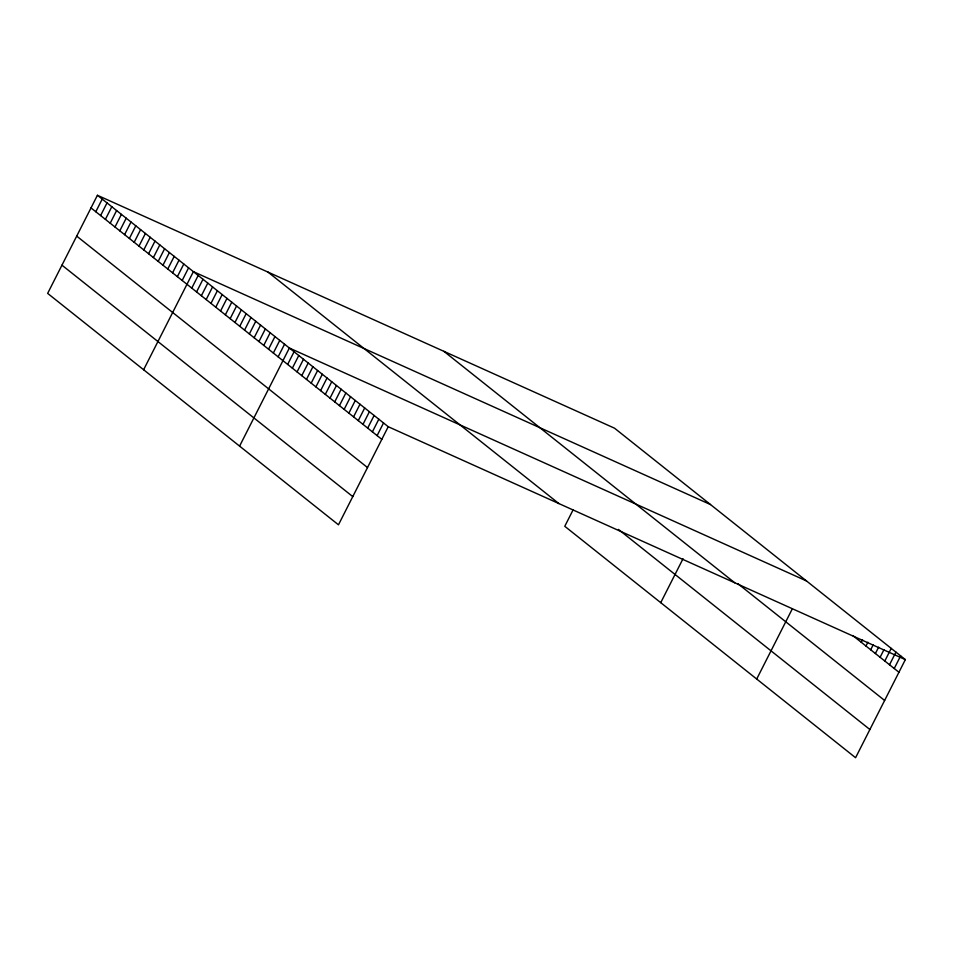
<?xml version="1.0" encoding="UTF-8"?>
<svg xmlns="http://www.w3.org/2000/svg" width="953" height="953" viewBox="0 0 953 953"><rect width="100%" height="100%" fill="white"/><g stroke="black" fill="none" stroke-linecap="round" stroke-linejoin="round"><path stroke-width="1.43" d="M97.42 195.282L47.65 293.381L338.47 524.805L388.228 426.706L97.42 195.282L614.53 428.195L905.35 659.619L855.58 757.718L564.772 526.294L573.11 509.843M95.8 211.733L102.221 199.094M100.601 215.557L107.01 202.918M105.402 219.369L111.811 206.73M110.203 223.193L116.611 210.553M115.003 227.005L121.412 214.365M119.792 230.829L126.213 218.189M124.593 234.652L131.002 222.013M129.394 238.464L135.802 225.825M134.194 242.288L140.603 229.649M138.995 246.1L145.404 233.461M143.784 249.924L150.205 237.285M148.585 253.736L155.005 241.097M153.385 257.56L159.794 244.921M158.186 261.384L164.595 248.733M162.987 265.196L169.396 252.557M167.776 269.02L174.196 256.381M172.576 272.832L178.997 260.193M177.377 276.656L183.786 264.017M182.178 280.468L188.587 267.829M143.617 369.752L193.388 271.653L710.509 504.566M191.779 288.104L198.188 275.465M196.568 291.928L202.989 279.289M201.369 295.752L207.778 283.112M206.17 299.564L212.579 286.924M210.97 303.388L217.379 290.748M215.771 307.2L222.18 294.56M220.56 311.023L226.981 298.384M225.361 314.835L231.77 302.196M230.161 318.659L236.57 306.02M234.962 322.471L241.371 309.832M239.763 326.295L246.172 313.656M244.552 330.119L250.973 317.48M249.352 333.931L255.761 321.292M254.153 337.755L260.562 325.116M258.954 341.567L265.363 328.928M263.755 345.391L270.164 332.752M268.543 349.203L274.964 336.564M273.344 353.027L279.765 340.388M278.145 356.839L284.554 344.2M239.584 446.123L289.355 348.024L806.476 580.937M287.651 364.415L294.06 351.776M292.357 368.156L298.777 355.517M297.074 371.908L303.483 359.269M301.779 375.649L308.188 363.01M306.485 379.401L312.894 366.762M311.19 383.142L317.611 370.503M315.908 386.894L322.317 374.255M320.613 390.635L327.022 377.996M325.318 394.387L331.727 381.748M330.024 398.128L336.445 385.488M334.741 401.88L341.15 389.241M339.447 405.633L345.856 392.993M344.152 409.373L350.561 396.734M348.858 413.125L355.278 400.486M353.575 416.866L359.984 404.227M358.28 420.618L364.689 407.979M362.986 424.359L369.395 411.72M367.691 428.111L374.112 415.472M372.409 431.852L378.817 419.213M377.114 435.604L383.523 422.965M660.739 602.665L683.027 558.72M756.706 679.036L792.312 608.848M861.274 642.286L862.548 639.761M865.979 646.039L867.897 642.239M870.685 649.779L873.258 644.728M875.39 653.532L878.606 647.206M880.107 657.272L883.955 649.696M884.813 661.025L891.222 648.385M889.518 664.765L895.927 652.126M894.224 668.518L900.645 655.878M388.228 426.706L905.35 659.619M852.792 635.544L898.941 672.258M737.765 583.593L884.634 700.467M443.884 351.323L734.703 582.76M618.426 529.403L869.886 729.521M268.067 272.141L558.887 503.577M91.011 207.921L381.819 439.345M76.705 236.118L367.513 467.554M61.957 265.172L352.777 496.608"/></g></svg>
